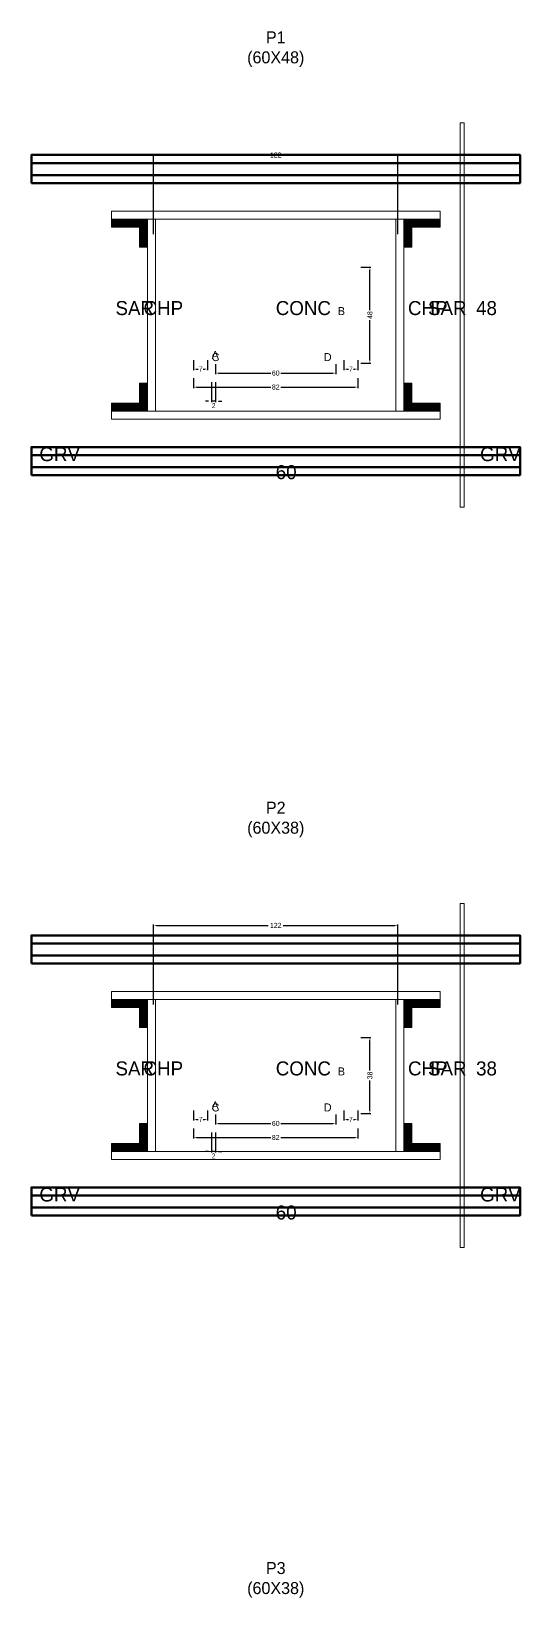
# Model space of a CAD drawing. Header units: centimetres. Extents: x -8500 to 4299, y -7226 to 295.
# Drawn here: x -122 to 122, y -501 to 282 of the extents above; entities that cross this region are included whole.
import ezdxf

# ---------------------------------------------------------------- set-up
doc = ezdxf.new("R2010")
doc.units = ezdxf.units.CM
for name, color, linetype in [('COTA', 241, 'Continuous'), ('GRAVATA', 224, 'Continuous'), ('Hachura', 251, 'Continuous'), ('NOMENCLATURA', 7, 'Continuous'), ('SARRAFO', 251, 'Continuous'), ('Texto Seção', 7, 'Continuous')]:
    doc.layers.add(name, color=color, linetype=linetype)
doc.dimstyles.new('cotax2', dxfattribs={"dimtxt": 2.5, "dimasz": 1.5, "dimexe": 0.5, "dimexo": 0.5, "dimgap": 0.5, "dimtad": 1, "dimcen": 2.5, "dimazin": 3, "dimtfac": 1, "dimtmove": 0, "dimatfit": 3})

# ---------------------------------------------------------------- blocks, each defined once
blk = doc.blocks.new('_CLOSEDFILLED')
at = {"color": 0, "linetype": 'BYBLOCK'}
blk.add_solid([(-1, 0.16), (0, 0), (-1, -0.16)], dxfattribs=at)
blk = doc.blocks.new('*D14')
for p, q in [((-41, 108.5), (-41, 103.5)), ((-39.5, 104), (-2.5, 104)), ((2.5, 104), (39.5, 104)), ((41, 108.5), (41, 103.5))]:
    blk.add_line(p, q)
at = {"layer": 'Defpoints'}
for p in [(-41, 109), (-41, 104), (41, 109)]:
    blk.add_point(p, dxfattribs=at)
at = {"layer": 'COTA', "xscale": 1.5, "yscale": 1.5, "rotation": 180}
blk.add_blockref('_CLOSEDFILLED', (-41, 104), dxfattribs=at)
at = {"layer": 'COTA', "xscale": 1.5, "yscale": 1.5}
blk.add_blockref('_CLOSEDFILLED', (41, 104), dxfattribs=at)
at = {"layer": 'COTA', "insert": (0, 104), "char_height": 2.5, "attachment_point": 5}
blk.add_mtext('82', dxfattribs=at)
blk = doc.blocks.new('*D15')
for p, q in [((-30, 115.5), (-30, 110.5)), ((-28.5, 111), (-2.5, 111)), ((2.5, 111), (28.5, 111)), ((30, 115.5), (30, 110.5))]:
    blk.add_line(p, q)
at = {"layer": 'Defpoints'}
for p in [(-30, 116), (-30, 111), (30, 116)]:
    blk.add_point(p, dxfattribs=at)
at = {"layer": 'COTA', "xscale": 1.5, "yscale": 1.5, "rotation": 180}
blk.add_blockref('_CLOSEDFILLED', (-30, 111), dxfattribs=at)
at = {"layer": 'COTA', "xscale": 1.5, "yscale": 1.5}
blk.add_blockref('_CLOSEDFILLED', (30, 111), dxfattribs=at)
at = {"layer": 'COTA', "insert": (0, 111), "char_height": 2.5, "attachment_point": 5}
blk.add_mtext('60', dxfattribs=at)
blk = doc.blocks.new('*D16')
for p, q in [((42.5, 164), (47.5, 164)), ((47, 142.5), (47, 162.5)), ((47, 117.5), (47, 137.5)), ((42.5, 116), (47.5, 116))]:
    blk.add_line(p, q)
at = {"layer": 'Defpoints'}
for p in [(42, 164), (42, 116), (47, 116)]:
    blk.add_point(p, dxfattribs=at)
at = {"layer": 'COTA', "xscale": 1.5, "yscale": 1.5}
for p, rotation in [((47, 164), 90), ((47, 116), 270)]:
    blk.add_blockref('_CLOSEDFILLED', p, dxfattribs=dict(at, rotation=rotation))
at = {"layer": 'COTA', "insert": (47, 140), "char_height": 2.5, "attachment_point": 5, "rotation": 90}
blk.add_mtext('48', dxfattribs=at)
blk = doc.blocks.new('*D17')
for p, q in [((-41, 117.5), (-41, 112.5)), ((-34, 117.5), (-34, 112.5)), ((-39.5, 113), (-38.75, 113)), ((-36.25, 113), (-35.5, 113))]:
    blk.add_line(p, q)
at = {"layer": 'Defpoints'}
for p in [(-41, 118), (-34, 118), (-41, 113)]:
    blk.add_point(p, dxfattribs=at)
at = {"layer": 'COTA', "xscale": 1.5, "yscale": 1.5, "rotation": 180}
blk.add_blockref('_CLOSEDFILLED', (-41, 113), dxfattribs=at)
at = {"layer": 'COTA', "xscale": 1.5, "yscale": 1.5}
blk.add_blockref('_CLOSEDFILLED', (-34, 113), dxfattribs=at)
at = {"layer": 'COTA', "insert": (-37.5, 113), "char_height": 2.5, "attachment_point": 5}
blk.add_mtext('7', dxfattribs=at)
blk = doc.blocks.new('*D18')
for p, q in [((34, 117.5), (34, 112.5)), ((41, 117.5), (41, 112.5)), ((35.5, 113), (36.25, 113)), ((38.75, 113), (39.5, 113))]:
    blk.add_line(p, q)
at = {"layer": 'Defpoints'}
for p in [(34, 118), (41, 118), (34, 113)]:
    blk.add_point(p, dxfattribs=at)
at = {"layer": 'COTA', "xscale": 1.5, "yscale": 1.5, "rotation": 180}
blk.add_blockref('_CLOSEDFILLED', (34, 113), dxfattribs=at)
at = {"layer": 'COTA', "xscale": 1.5, "yscale": 1.5}
blk.add_blockref('_CLOSEDFILLED', (41, 113), dxfattribs=at)
at = {"layer": 'COTA', "insert": (37.5, 113), "char_height": 2.5, "attachment_point": 5}
blk.add_mtext('7', dxfattribs=at)
blk = doc.blocks.new('*D19')
for p, q in [((-61, 180.5), (-61, 220.5)), ((-59.5, 220), (-3.75, 220)), ((3.75, 220), (59.5, 220)), ((61, 180.5), (61, 220.5))]:
    blk.add_line(p, q)
at = {"layer": 'Defpoints'}
for p in [(-61, 220), (-61, 180), (61, 180)]:
    blk.add_point(p, dxfattribs=at)
at = {"layer": 'COTA', "xscale": 1.5, "yscale": 1.5, "rotation": 180}
blk.add_blockref('_CLOSEDFILLED', (-61, 220), dxfattribs=at)
at = {"layer": 'COTA', "xscale": 1.5, "yscale": 1.5}
blk.add_blockref('_CLOSEDFILLED', (61, 220), dxfattribs=at)
at = {"layer": 'COTA', "insert": (0, 220), "char_height": 2.5, "attachment_point": 5}
blk.add_mtext('122', dxfattribs=at)
blk = doc.blocks.new('*D48')
for p, q in [((-41, -266.5), (-41, -271.5)), ((-39.5, -271), (-2.5, -271)), ((2.5, -271), (39.5, -271)), ((41, -266.5), (41, -271.5))]:
    blk.add_line(p, q)
at = {"layer": 'Defpoints'}
for p in [(-41, -266), (41, -266), (-41, -271)]:
    blk.add_point(p, dxfattribs=at)
at = {"layer": 'COTA', "xscale": 1.5, "yscale": 1.5, "rotation": 180}
blk.add_blockref('_CLOSEDFILLED', (-41, -271), dxfattribs=at)
at = {"layer": 'COTA', "xscale": 1.5, "yscale": 1.5}
blk.add_blockref('_CLOSEDFILLED', (41, -271), dxfattribs=at)
at = {"layer": 'COTA', "insert": (0, -271), "char_height": 2.5, "attachment_point": 5}
blk.add_mtext('82', dxfattribs=at)
blk = doc.blocks.new('*D49')
for p, q in [((-30, -259.5), (-30, -264.5)), ((-28.5, -264), (-2.5, -264)), ((2.5, -264), (28.5, -264)), ((30, -259.5), (30, -264.5))]:
    blk.add_line(p, q)
at = {"layer": 'Defpoints'}
for p in [(-30, -259), (-30, -264), (30, -259)]:
    blk.add_point(p, dxfattribs=at)
at = {"layer": 'COTA', "xscale": 1.5, "yscale": 1.5, "rotation": 180}
blk.add_blockref('_CLOSEDFILLED', (-30, -264), dxfattribs=at)
at = {"layer": 'COTA', "xscale": 1.5, "yscale": 1.5}
blk.add_blockref('_CLOSEDFILLED', (30, -264), dxfattribs=at)
at = {"layer": 'COTA', "insert": (0, -264), "char_height": 2.5, "attachment_point": 5}
blk.add_mtext('60', dxfattribs=at)
blk = doc.blocks.new('*D50')
for p, q in [((42.5, -221), (47.5, -221)), ((47, -237.5), (47, -222.5)), ((47, -257.5), (47, -242.5)), ((42.5, -259), (47.5, -259))]:
    blk.add_line(p, q)
at = {"layer": 'Defpoints'}
for p in [(42, -221), (42, -259), (47, -259)]:
    blk.add_point(p, dxfattribs=at)
at = {"layer": 'COTA', "xscale": 1.5, "yscale": 1.5}
for p, rotation in [((47, -221), 90), ((47, -259), 270)]:
    blk.add_blockref('_CLOSEDFILLED', p, dxfattribs=dict(at, rotation=rotation))
at = {"layer": 'COTA', "insert": (47, -240), "char_height": 2.5, "attachment_point": 5, "rotation": 90}
blk.add_mtext('38', dxfattribs=at)
blk = doc.blocks.new('*D51')
for p, q in [((-41, -257.5), (-41, -262.5)), ((-34, -257.5), (-34, -262.5)), ((-39.5, -262), (-38.75, -262)), ((-36.25, -262), (-35.5, -262))]:
    blk.add_line(p, q)
at = {"layer": 'Defpoints'}
for p in [(-41, -257), (-34, -257), (-41, -262)]:
    blk.add_point(p, dxfattribs=at)
at = {"layer": 'COTA', "xscale": 1.5, "yscale": 1.5, "rotation": 180}
blk.add_blockref('_CLOSEDFILLED', (-41, -262), dxfattribs=at)
at = {"layer": 'COTA', "xscale": 1.5, "yscale": 1.5}
blk.add_blockref('_CLOSEDFILLED', (-34, -262), dxfattribs=at)
at = {"layer": 'COTA', "insert": (-37.5, -262), "char_height": 2.5, "attachment_point": 5}
blk.add_mtext('7', dxfattribs=at)
blk = doc.blocks.new('*D52')
for p, q in [((34, -257.5), (34, -262.5)), ((41, -257.5), (41, -262.5)), ((35.5, -262), (36.25, -262)), ((38.75, -262), (39.5, -262))]:
    blk.add_line(p, q)
at = {"layer": 'Defpoints'}
for p in [(34, -257), (41, -257), (34, -262)]:
    blk.add_point(p, dxfattribs=at)
at = {"layer": 'COTA', "xscale": 1.5, "yscale": 1.5, "rotation": 180}
blk.add_blockref('_CLOSEDFILLED', (34, -262), dxfattribs=at)
at = {"layer": 'COTA', "xscale": 1.5, "yscale": 1.5}
blk.add_blockref('_CLOSEDFILLED', (41, -262), dxfattribs=at)
at = {"layer": 'COTA', "insert": (37.5, -262), "char_height": 2.5, "attachment_point": 5}
blk.add_mtext('7', dxfattribs=at)
blk = doc.blocks.new('*D53')
for p, q in [((-61, -204.5), (-61, -164.5)), ((-59.5, -165), (-3.75, -165)), ((3.75, -165), (59.5, -165)), ((61, -204.5), (61, -164.5))]:
    blk.add_line(p, q)
at = {"layer": 'Defpoints'}
for p in [(-61, -165), (-61, -205), (61, -205)]:
    blk.add_point(p, dxfattribs=at)
at = {"layer": 'COTA', "xscale": 1.5, "yscale": 1.5, "rotation": 180}
blk.add_blockref('_CLOSEDFILLED', (-61, -165), dxfattribs=at)
at = {"layer": 'COTA', "xscale": 1.5, "yscale": 1.5}
blk.add_blockref('_CLOSEDFILLED', (61, -165), dxfattribs=at)
at = {"layer": 'COTA', "insert": (0, -165), "char_height": 2.5, "attachment_point": 5}
blk.add_mtext('122', dxfattribs=at)

msp = doc.modelspace()

# ---------------------------------------------------------------- hatches: boundary and pattern name
at = {"layer": 'SARRAFO'}
h = msp.add_hatch(dxfattribs=at)
h.set_pattern_fill('SOLID', scale=2)
h.paths.add_polyline_path([(-82, 184), (-68, 184), (-68, 188), (-82, 188)])
h = msp.add_hatch(dxfattribs=at)
h.set_pattern_fill('SOLID', scale=2)
h.paths.add_polyline_path([(-68, 174), (-64, 174), (-64, 188), (-68, 188)])
h = msp.add_hatch(dxfattribs=at)
h.set_pattern_fill('SOLID', scale=2)
h.paths.add_polyline_path([(64, 174), (68, 174), (68, 188), (64, 188)])
h = msp.add_hatch(dxfattribs=at)
h.set_pattern_fill('SOLID', scale=2)
h.paths.add_polyline_path([(68, 184), (82, 184), (82, 188), (68, 188)])
h = msp.add_hatch(dxfattribs=at)
h.set_pattern_fill('SOLID', scale=2)
h.paths.add_polyline_path([(-68, 92), (-64, 92), (-64, 106), (-68, 106)])
h = msp.add_hatch(dxfattribs=at)
h.set_pattern_fill('SOLID', scale=2)
h.paths.add_polyline_path([(64, 92), (68, 92), (68, 106), (64, 106)])
h = msp.add_hatch(dxfattribs=at)
h.set_pattern_fill('SOLID', scale=2)
h.paths.add_polyline_path([(-82, 92), (-68, 92), (-68, 96), (-82, 96)])
h = msp.add_hatch(dxfattribs=at)
h.set_pattern_fill('SOLID', scale=2)
h.paths.add_polyline_path([(68, 92), (82, 92), (82, 96), (68, 96)])
h = msp.add_hatch(dxfattribs=at)
h.set_pattern_fill('SOLID', scale=2)
h.paths.add_polyline_path([(-82, -206), (-68, -206), (-68, -202), (-82, -202)])
h = msp.add_hatch(dxfattribs=at)
h.set_pattern_fill('SOLID', scale=2)
h.paths.add_polyline_path([(-68, -216), (-64, -216), (-64, -202), (-68, -202)])
h = msp.add_hatch(dxfattribs=at)
h.set_pattern_fill('SOLID', scale=2)
h.paths.add_polyline_path([(64, -216), (68, -216), (68, -202), (64, -202)])
h = msp.add_hatch(dxfattribs=at)
h.set_pattern_fill('SOLID', scale=2)
h.paths.add_polyline_path([(68, -206), (82, -206), (82, -202), (68, -202)])
h = msp.add_hatch(dxfattribs=at)
h.set_pattern_fill('SOLID', scale=2)
h.paths.add_polyline_path([(-68, -278), (-64, -278), (-64, -264), (-68, -264)])
h = msp.add_hatch(dxfattribs=at)
h.set_pattern_fill('SOLID', scale=2)
h.paths.add_polyline_path([(64, -278), (68, -278), (68, -264), (64, -264)])
h = msp.add_hatch(dxfattribs=at)
h.set_pattern_fill('SOLID', scale=2)
h.paths.add_polyline_path([(-82, -278), (-68, -278), (-68, -274), (-82, -274)])
h = msp.add_hatch(dxfattribs=at)
h.set_pattern_fill('SOLID', scale=2)
h.paths.add_polyline_path([(68, -278), (82, -278), (82, -274), (68, -274)])

# ---------------------------------------------------------------- linework, layer by layer
at = {"layer": 'GRAVATA', "lineweight": 50}
for points in [[(-122, 206), (122, 206), (122, 220), (-122, 220)], [(-122, 210), (122, 210), (122, 216), (-122, 216)], [(-122, 60), (122, 60), (122, 74), (-122, 74)], [(-122, 64), (122, 64), (122, 70), (-122, 70)], [(-122, -184), (122, -184), (122, -170), (-122, -170)], [(-122, -180), (122, -180), (122, -174), (-122, -174)], [(-122, -310), (122, -310), (122, -296), (-122, -296)], [(-122, -306), (122, -306), (122, -300), (-122, -300)]]:
    msp.add_lwpolyline(points, close=True, dxfattribs=at)
at = {"layer": 'Hachura', "lineweight": 13}
for points in [[(92, 44), (94, 44), (94, 236), (92, 236)], [(92, -326), (94, -326), (94, -154), (92, -154)]]:
    msp.add_lwpolyline(points, close=True, dxfattribs=at)
at = {"layer": 'Hachura', "lineweight": 18}
for points in [[(-82, 188), (82, 188), (82, 192), (-82, 192)], [(-64, 92), (-60, 92), (-60, 188), (-64, 188)], [(60, 92), (64, 92), (64, 188), (60, 188)], [(-82, 88), (82, 88), (82, 92), (-82, 92)], [(-82, -202), (82, -202), (82, -198), (-82, -198)], [(-64, -278), (-60, -278), (-60, -202), (-64, -202)], [(60, -278), (64, -278), (64, -202), (60, -202)], [(-82, -282), (82, -282), (82, -278), (-82, -278)]]:
    msp.add_lwpolyline(points, close=True, dxfattribs=at)
at = {"layer": 'SARRAFO', "lineweight": 13}
for points in [[(-82, 184), (-68, 184), (-68, 188), (-82, 188)], [(-68, 174), (-64, 174), (-64, 188), (-68, 188)], [(64, 174), (68, 174), (68, 188), (64, 188)], [(68, 184), (82, 184), (82, 188), (68, 188)], [(-68, 92), (-64, 92), (-64, 106), (-68, 106)], [(64, 92), (68, 92), (68, 106), (64, 106)], [(-82, 92), (-68, 92), (-68, 96), (-82, 96)], [(68, 92), (82, 92), (82, 96), (68, 96)], [(-82, -206), (-68, -206), (-68, -202), (-82, -202)], [(-68, -216), (-64, -216), (-64, -202), (-68, -202)], [(64, -216), (68, -216), (68, -202), (64, -202)], [(68, -206), (82, -206), (82, -202), (68, -202)], [(-68, -278), (-64, -278), (-64, -264), (-68, -264)], [(64, -278), (68, -278), (68, -264), (64, -264)], [(-82, -278), (-68, -278), (-68, -274), (-82, -274)], [(68, -278), (82, -278), (82, -274), (68, -274)]]:
    msp.add_lwpolyline(points, close=True, dxfattribs=at)

# ---------------------------------------------------------------- texts
at = {"layer": 'NOMENCLATURA'}
for s, p in [('B', (31, 140)), ('A', (-32, 118)), ('C', (-32, 117)), ('D', (24, 117)), ('B', (31, -240)), ('A', (-32, -257)), ('C', (-32, -258)), ('D', (24, -258))]:
    msp.add_text(s, height=4, dxfattribs=at).set_placement(p)
at = {"layer": 'NOMENCLATURA', "char_height": 6, "attachment_point": 8}
for s, insert in [('P1\\P(60X48)', (0, 264)), ('P2\\P(60X38)', (0, -121)), ('P3\\P(60X38)', (0, -501))]:
    msp.add_mtext(s, dxfattribs=dict(at, insert=insert))
at = {"layer": 'Texto Seção'}
for s, p in [('SAR', (-80, 140)), ('CHP', (-66, 140)), ('CONC', (0, 140)), ('CHP', (66, 140)), ('SAR', (76, 140)), ('48', (100, 140)), ('GRV', (-118, 67)), ('GRV', (102, 67)), ('60', (0, 58)), ('SAR', (-80, -240)), ('CHP', (-66, -240)), ('CONC', (0, -240)), ('CHP', (66, -240)), ('SAR', (76, -240)), ('38', (100, -240)), ('GRV', (-118, -303)), ('GRV', (102, -303)), ('60', (0, -312))]:
    msp.add_text(s, height=7, dxfattribs=at).set_placement(p)

# ---------------------------------------------------------------- dimensions: what is measured, and where the dimension line sits
at = {"layer": 'COTA'}
for base, p1, p2, picture, middle in [((-61, 220), (-61, 180), (61, 180), '*D19', (0, 220)), ((-41, 113), (-41, 118), (-34, 118), '*D17', (-37.5, 113)), ((34, 113), (34, 118), (41, 118), '*D18', (37.5, 113)), ((-30, 111), (-30, 116), (30, 116), '*D15', (0, 111)), ((-41, 104), (-41, 109), (41, 109), '*D14', (0, 104)), ((-61, -165), (-61, -205), (61, -205), '*D53', (0, -165)), ((-41, -262), (-41, -257), (-34, -257), '*D51', (-37.5, -262)), ((34, -262), (34, -257), (41, -257), '*D52', (37.5, -262)), ((-41, -271), (-41, -266), (41, -266), '*D48', (0, -271)), ((-30, -264), (-30, -259), (30, -259), '*D49', (0, -264))]:
    dim = msp.add_linear_dim(base=base, p1=p1, p2=p2, dimstyle='cotax2', dxfattribs=at)
    dim.commit()
    dim.dimension.update_dxf_attribs({"geometry": picture, "text_midpoint": middle})
for base, p1, p2, picture, middle in [((47, 116), (42, 116), (42, 164), '*D16', (47, 140)), ((47, -259), (42, -259), (42, -221), '*D50', (47, -240))]:
    dim = msp.add_linear_dim(base=base, p1=p1, p2=p2, angle=90, dimstyle='cotax2', dxfattribs=at)
    dim.commit()
    dim.dimension.update_dxf_attribs({"geometry": picture, "text_midpoint": middle})
for base, p1, p2 in [((-30, 97), (-30, 107), (-32, 107)), ((-30, -278), (-30, -268), (-32, -268))]:
    msp.add_linear_dim(base=base, p1=p1, p2=p2, dimstyle='cotax2', dxfattribs=at).render()

doc.saveas('drawing.dxf')
